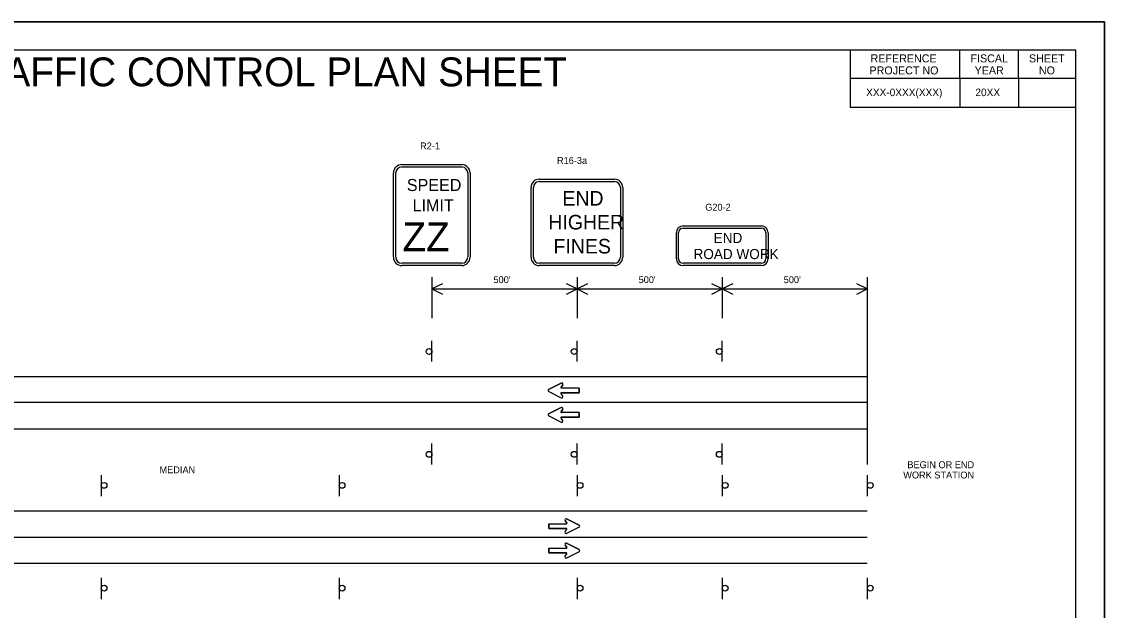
# Model space of a CAD drawing. Extents: x 0 to 34, y 0 to 22.
# Drawn here: x 15.06 to 34, y 11.71 to 22 of the extents above; entities that cross this region are included whole.
import ezdxf

# ---------------------------------------------------------------- set-up
doc = ezdxf.new("R2010")
doc.units = 0
for name, color, linetype in [('ANNO-SHT', 7, 'Continuous'), ('ANNO-TXT', 7, 'Continuous'), ('Default', 7, 'Continuous'), ('Level 1', 7, 'Continuous'), ('PlotBorder', 7, 'Continuous'), ('SHADE-GENERIC', 7, 'Continuous'), ('SHT-BNDRY', 7, 'Continuous'), ('SHT-FENCE', 7, 'Continuous')]:
    doc.layers.add(name, color=color, linetype=linetype)

msp = doc.modelspace()

# ---------------------------------------------------------------- linework, layer by layer
at = {"layer": 'Default'}
for p, q in [((29.554, 21.501), (29.554, 20.502)), ((31.471, 21.007), (31.471, 21.501)), ((32.5, 21.007), (32.5, 21.501)), ((33.5, 21.007), (29.554, 21.007)), ((31.471, 21.007), (31.471, 20.502)), ((32.5, 21.007), (32.5, 20.502)), ((33.5, 20.502), (29.554, 20.502))]:
    msp.add_line(p, q, dxfattribs=at)
at = {"layer": 'Level 1'}
for p, q in [((21.562, 17.887), (21.562, 19.36)), ((21.603, 17.887), (21.603, 19.36)), ((21.708, 19.502), (21.712, 19.502)), ((21.708, 19.461), (21.712, 19.461)), ((21.712, 19.502), (22.761, 19.502)), ((21.712, 19.461), (22.761, 19.461)), ((22.861, 19.36), (22.861, 17.887)), ((22.902, 19.36), (22.902, 17.887)), ((24.111, 19.247), (25.43, 19.247)), ((24.111, 19.206), (25.43, 19.206)), ((23.969, 17.881), (23.969, 19.104)), ((24.01, 17.881), (24.01, 19.104)), ((25.532, 19.104), (25.532, 17.881)), ((25.573, 19.104), (25.573, 17.881)), ((26.628, 18.429), (27.999, 18.429)), ((26.628, 18.429), (26.628, 18.429)), ((26.628, 18.388), (27.999, 18.388)), ((26.628, 18.388), (26.628, 18.388)), ((26.512, 17.853), (26.512, 18.312)), ((26.552, 17.853), (26.552, 18.312)), ((28.075, 18.312), (28.075, 17.853)), ((28.116, 18.312), (28.116, 17.853)), ((22.761, 17.777), (21.712, 17.777)), ((22.761, 17.736), (21.712, 17.736)), ((25.43, 17.779), (24.111, 17.779)), ((25.43, 17.738), (24.111, 17.738)), ((27.999, 17.777), (26.628, 17.777)), ((27.999, 17.736), (26.628, 17.736)), ((28.075, 17.777), (28.075, 17.777)), ((22.236, 17.532), (22.236, 16.818)), ((24.775, 17.532), (24.775, 16.818)), ((27.314, 17.532), (27.314, 16.818)), ((29.853, 17.532), (29.853, 14.259)), ((22.236, 17.33), (22.236, 17.328)), ((22.236, 17.33), (22.236, 17.328)), ((22.236, 17.328), (29.853, 17.328)), ((24.775, 17.33), (24.775, 17.328)), ((24.775, 17.33), (24.775, 17.328)), ((27.314, 17.33), (27.314, 17.328)), ((27.314, 17.33), (27.314, 17.328)), ((22.236, 16.057), (22.236, 16.424)), ((24.775, 16.057), (24.775, 16.424)), ((27.314, 16.057), (27.314, 16.424)), ((3.043, 15.799), (29.853, 15.799)), ((24.277, 15.573), (24.498, 15.683)), ((24.278, 15.536), (24.498, 15.426)), ((24.485, 15.677), (24.485, 15.677)), ((24.524, 15.654), (24.494, 15.608)), ((24.81, 15.595), (24.5, 15.595)), ((24.81, 15.595), (24.81, 15.514)), ((3.043, 15.35), (29.853, 15.35)), ((24.524, 15.456), (24.494, 15.501)), ((24.81, 15.514), (24.5, 15.514)), ((24.277, 15.144), (24.498, 15.255)), ((24.485, 15.248), (24.485, 15.248)), ((24.524, 15.225), (24.494, 15.18)), ((24.81, 15.167), (24.5, 15.167)), ((24.81, 15.167), (24.81, 15.085)), ((24.278, 15.108), (24.498, 14.997)), ((24.524, 15.027), (24.494, 15.072)), ((24.81, 15.085), (24.5, 15.085)), ((3.043, 14.881), (29.853, 14.881)), ((22.236, 14.259), (22.236, 14.627)), ((24.775, 14.259), (24.775, 14.627)), ((27.314, 14.259), (27.314, 14.627)), ((16.448, 14.072), (16.448, 13.705)), ((20.612, 14.072), (20.612, 13.705)), ((20.612, 14.072), (20.612, 13.705)), ((24.775, 14.072), (24.775, 13.705)), ((24.775, 14.072), (24.775, 13.705)), ((27.314, 14.072), (27.314, 13.705)), ((29.853, 14.072), (29.853, 13.705)), ((3.043, 13.45), (29.853, 13.45)), ((24.564, 13.281), (24.594, 13.235)), ((24.81, 13.2), (24.59, 13.31)), ((24.603, 13.304), (24.603, 13.304)), ((24.278, 13.222), (24.588, 13.222)), ((24.278, 13.222), (24.278, 13.141)), ((24.278, 13.141), (24.587, 13.141)), ((24.564, 13.082), (24.594, 13.128)), ((24.81, 13.163), (24.59, 13.053)), ((3.043, 12.991), (29.853, 12.991)), ((24.278, 12.794), (24.588, 12.794)), ((24.278, 12.794), (24.278, 12.712)), ((24.278, 12.712), (24.587, 12.712)), ((24.564, 12.852), (24.594, 12.806)), ((24.564, 12.654), (24.594, 12.699)), ((24.81, 12.771), (24.59, 12.881)), ((24.81, 12.735), (24.59, 12.624)), ((24.603, 12.875), (24.603, 12.875)), ((3.043, 12.533), (29.853, 12.533)), ((16.448, 12.275), (16.448, 11.907)), ((20.612, 12.275), (20.612, 11.907)), ((24.775, 12.275), (24.775, 11.907)), ((27.314, 12.275), (27.314, 11.907)), ((29.853, 12.275), (29.853, 11.907))]:
    msp.add_line(p, q, dxfattribs=at)
for points in [[(22.419, 17.42), (22.236, 17.328), (22.419, 17.236)], [(22.419, 17.42), (22.236, 17.328), (22.419, 17.236)], [(24.592, 17.236), (24.775, 17.328), (24.592, 17.42)], [(24.958, 17.42), (24.775, 17.328), (24.958, 17.236)], [(24.958, 17.42), (24.775, 17.328), (24.958, 17.236)], [(27.131, 17.236), (27.314, 17.328), (27.131, 17.42)], [(27.497, 17.42), (27.314, 17.328), (27.497, 17.236)], [(27.497, 17.42), (27.314, 17.328), (27.497, 17.236)], [(29.67, 17.236), (29.853, 17.328), (29.67, 17.42)]]:
    msp.add_lwpolyline(points, dxfattribs=at)
for centre, major_axis, start_param, end_param in [((21.708, 19.356), (0, -0.146), 3.141593, 4.712389), ((21.708, 19.356), (0, -0.105), 3.141593, 4.712389), ((22.756, 19.356), (0, 0.146), 4.712389, 6.283185), ((22.756, 19.356), (0, 0.105), 4.712389, 6.283185), ((24.111, 19.104), (0, -0.143), 3.141593, 4.712389), ((24.111, 19.104), (0, -0.102), 3.141593, 4.712389), ((25.43, 19.104), (0, 0.143), 4.712389, 6.283185), ((25.43, 19.104), (0, 0.102), 4.712389, 6.283185), ((26.628, 18.312), (0, 0.117), 0, 1.570796), ((26.628, 18.312), (0, 0.0765), 0, 1.570796), ((27.999, 18.312), (0, 0.117), 4.712389, 6.283185), ((27.999, 18.312), (0, 0.0765), 4.712389, 6.283185), ((21.708, 17.882), (0, -0.146), 4.712389, 6.283185), ((21.708, 17.882), (0, -0.105), 4.712389, 6.283185), ((22.756, 17.882), (0, 0.105), 3.141593, 4.712389), ((22.756, 17.882), (0, 0.146), 3.141593, 4.712389), ((24.111, 17.881), (0, -0.143), 4.712389, 6.283185), ((24.111, 17.881), (0, -0.102), 4.712389, 6.283185), ((25.43, 17.881), (0, 0.102), 3.141593, 4.712389), ((25.43, 17.881), (0, 0.143), 3.141593, 4.712389), ((26.628, 17.853), (0, -0.117), 4.712389, 6.283185), ((26.628, 17.853), (0, -0.0765), 4.712389, 6.283185), ((27.999, 17.853), (0, 0.0765), 3.141593, 4.712389), ((27.999, 17.853), (0, 0.117), 3.141593, 4.712389), ((24.287, 15.555), (0, -0.0204), 3.604777, 5.819581), ((24.5, 15.604), (0, -0.00816), 4.123532, 6.282975), ((24.507, 15.665), (0, 0.0204), 4.124176, 6.746623), ((24.5, 15.506), (0, -0.00816), 3.141383, 5.300826), ((24.507, 15.444), (0, -0.0204), 5.819328, 8.441774), ((24.5, 15.175), (0, -0.00816), 4.123532, 6.282975), ((24.507, 15.237), (0, 0.0204), 4.124176, 6.746623), ((24.287, 15.126), (0, -0.0204), 3.604777, 5.819581), ((24.5, 15.077), (0, -0.00816), 3.141383, 5.300826), ((24.507, 15.016), (0, -0.0204), 5.819328, 8.441774), ((24.581, 13.292), (0, -0.0204), 2.678155, 5.300602), ((24.581, 13.071), (0, -0.0204), 4.124596, 6.747043), ((24.588, 13.231), (0, 0.00816), 3.141803, 5.301246), ((24.588, 13.133), (0, 0.00816), 4.123952, 6.283395), ((24.801, 13.182), (0, -0.0204), 0.463604, 2.678408), ((24.581, 12.864), (0, -0.0204), 2.678155, 5.300602), ((24.588, 12.802), (0, 0.00816), 3.141803, 5.301246), ((24.588, 12.704), (0, 0.00816), 4.123952, 6.283395), ((24.801, 12.753), (0, -0.0204), 0.463604, 2.678408), ((24.581, 12.643), (0, -0.0204), 4.124596, 6.747043)]:
    msp.add_ellipse(centre, major_axis=major_axis, ratio=0.996122, start_param=start_param, end_param=end_param, dxfattribs=at)
for centre, major_axis in [((22.185, 16.234), (0, -0.051)), ((24.724, 16.234), (0, -0.051)), ((27.263, 16.234), (0, -0.051)), ((22.185, 14.437), (0, -0.051)), ((24.724, 14.437), (0, -0.051)), ((27.263, 14.437), (0, -0.051)), ((16.499, 13.894), (0, 0.051)), ((20.663, 13.894), (0, 0.051)), ((20.663, 13.894), (0, 0.051)), ((24.826, 13.894), (0, 0.051)), ((24.826, 13.894), (0, 0.051)), ((27.365, 13.894), (0, 0.051)), ((29.904, 13.894), (0, 0.051)), ((16.499, 12.097), (0, 0.051)), ((20.663, 12.097), (0, 0.051)), ((24.826, 12.097), (0, 0.051)), ((27.365, 12.097), (0, 0.051)), ((29.904, 12.097), (0, 0.051))]:
    msp.add_ellipse(centre, major_axis=major_axis, ratio=0.996122, dxfattribs=at)
at = {"layer": 'PlotBorder'}
msp.add_lwpolyline([(0, 0.001), (34, 0.001), (34, 22.001), (0, 22.001)], close=True, dxfattribs=at)
at = {"layer": 'SHADE-GENERIC'}
for p, q in [((24.498, 15.683), (24.277, 15.573)), ((24.278, 15.536), (24.498, 15.426)), ((24.494, 15.608), (24.524, 15.654)), ((24.81, 15.595), (24.5, 15.595)), ((24.81, 15.514), (24.81, 15.595)), ((24.524, 15.456), (24.494, 15.501)), ((24.5, 15.514), (24.81, 15.514)), ((24.498, 15.255), (24.277, 15.144)), ((24.494, 15.18), (24.524, 15.225)), ((24.81, 15.167), (24.5, 15.167)), ((24.81, 15.085), (24.81, 15.167)), ((24.278, 15.108), (24.498, 14.997)), ((24.524, 15.027), (24.494, 15.072)), ((24.5, 15.085), (24.81, 15.085)), ((24.594, 13.235), (24.564, 13.281)), ((24.59, 13.31), (24.81, 13.2)), ((24.278, 13.141), (24.278, 13.222)), ((24.278, 13.222), (24.588, 13.222)), ((24.587, 13.141), (24.278, 13.141)), ((24.564, 13.082), (24.594, 13.128)), ((24.81, 13.163), (24.59, 13.053)), ((24.278, 12.712), (24.278, 12.794)), ((24.278, 12.794), (24.588, 12.794)), ((24.587, 12.712), (24.278, 12.712)), ((24.594, 12.806), (24.564, 12.852)), ((24.564, 12.654), (24.594, 12.699)), ((24.59, 12.881), (24.81, 12.771)), ((24.81, 12.735), (24.59, 12.624))]:
    msp.add_line(p, q, dxfattribs=at)
for centre, major_axis, start_param, end_param in [((24.287, 15.555), (0, -0.0204), 3.604777, 5.819581), ((24.507, 15.665), (0, 0.0204), 4.124176, 6.746623), ((24.507, 15.444), (0, -0.0204), 5.819328, 8.441774), ((24.5, 15.175), (0, -0.00816), 4.123532, 6.282975), ((24.507, 15.237), (0, 0.0204), 4.124176, 6.746623), ((24.287, 15.126), (0, -0.0204), 3.604777, 5.819581), ((24.5, 15.077), (0, -0.00816), 3.141383, 5.300826), ((24.507, 15.016), (0, -0.0204), 5.819328, 8.441774), ((24.581, 13.292), (0, -0.0204), 2.678155, 5.300602), ((24.581, 13.071), (0, -0.0204), 4.124596, 6.747043), ((24.801, 13.182), (0, -0.0204), 0.463604, 2.678408), ((24.581, 12.864), (0, -0.0204), 2.678155, 5.300602), ((24.588, 12.802), (0, 0.00816), 3.141803, 5.301246), ((24.588, 12.704), (0, 0.00816), 4.123952, 6.283395), ((24.801, 12.753), (0, -0.0204), 0.463604, 2.678408), ((24.581, 12.643), (0, -0.0204), 4.124596, 6.747043)]:
    msp.add_ellipse(centre, major_axis=major_axis, ratio=0.996122, start_param=start_param, end_param=end_param, dxfattribs=at)
at = {"layer": 'SHT-BNDRY'}
msp.add_lwpolyline([(1.25, 0.501), (33.5, 0.501), (33.5, 21.501), (1.25, 21.501)], close=True, dxfattribs=at)
at = {"layer": 'SHT-FENCE'}
msp.add_lwpolyline([(0, 22.001), (34, 22.001), (34, 0.001), (0, 0.001)], close=True, dxfattribs=at)

# ---------------------------------------------------------------- texts
at = {"layer": 'ANNO-SHT'}
msp.add_text('TEMPORARY TRAFFIC CONTROL PLAN SHEET', height=0.50546, dxfattribs=at).set_placement((9.387, 20.87))
at = {"layer": 'ANNO-TXT'}
for s, p in [('XXX-0XXX(XXX)', (29.832, 20.699)), ('20XX', (31.744, 20.699))]:
    msp.add_text(s, height=0.132, dxfattribs=at).set_placement(p)
at = {"layer": 'Default'}
for s, p in [('REFERENCE', (29.91, 21.289)), ('FISCAL', (31.658, 21.289)), ('SHEET', (32.681, 21.289)), ('PROJECT NO', (29.891, 21.079)), ('YEAR', (31.73, 21.079)), ('NO', (32.855, 21.079))]:
    msp.add_text(s, height=0.14, dxfattribs=at).set_placement(p)
at = {"layer": 'Level 1'}
for s, height, p in [('R2-1', 0.12, (22.028, 19.769)), ('R16-3a', 0.12, (24.423, 19.514)), ('SPEED', 0.2106, (21.796, 19.04)), ('END', 0.2549, (24.518, 18.786)), ('LIMIT', 0.2104, (21.897, 18.687)), ('G20-2', 0.12, (27.017, 18.697)), ('HIGHER', 0.2549, (24.272, 18.368)), ('ZZ', 0.5053, (21.72, 17.987)), ('FINES', 0.2549, (24.363, 17.948)), ('END', 0.1774, (27.165, 18.131)), ('ROAD WORK', 0.1774, (26.812, 17.85)), ("500'", 0.12, (23.312, 17.43)), ("500'", 0.12, (25.851, 17.43)), ("500'", 0.12, (28.39, 17.43)), ('MEDIAN', 0.12, (17.469, 14.106)), ('BEGIN OR END', 0.12, (30.554, 14.195)), ('WORK STATION', 0.12, (30.482, 14.015))]:
    msp.add_text(s, height=height, dxfattribs=at).set_placement(p)

doc.saveas('drawing.dxf')
